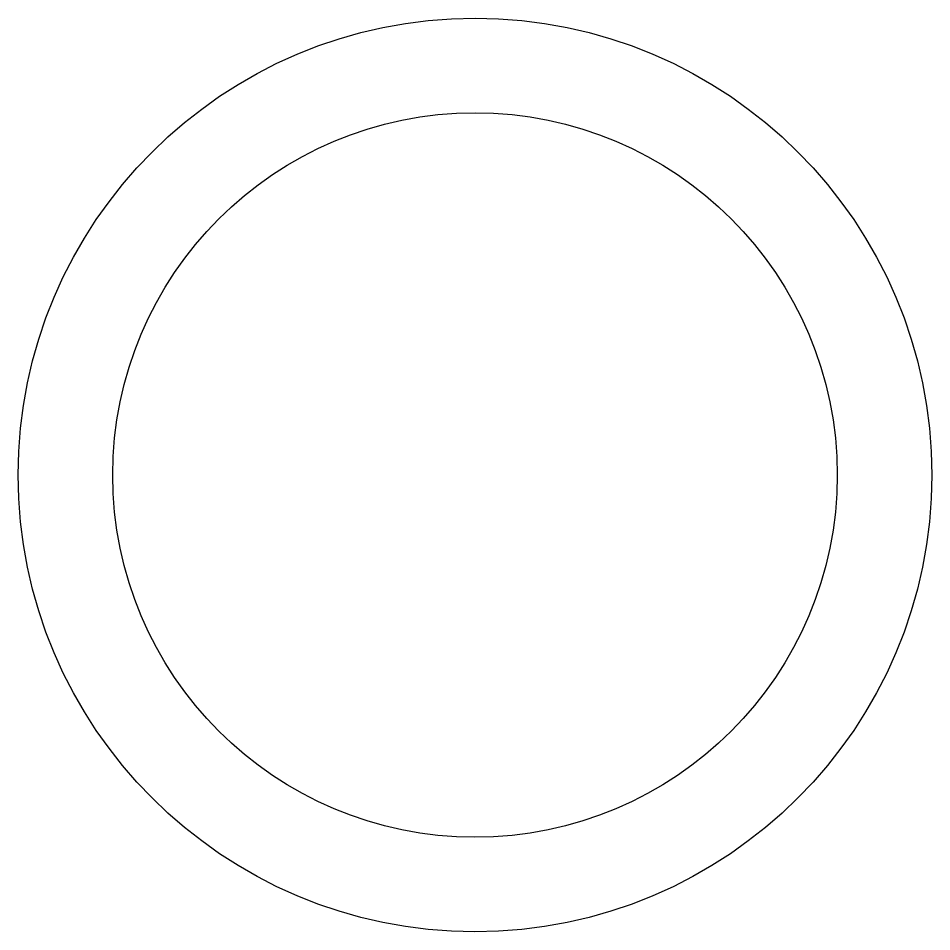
# Model space of a CAD drawing. Header units: millimetres. Extents: x -72 to 72, y -72 to 72.
import ezdxf

# ---------------------------------------------------------------- set-up
doc = ezdxf.new("R2010")
doc.units = ezdxf.units.MM
doc.layers.add('Sketch', color=7, linetype='CONTINUOUS')

msp = doc.modelspace()

# ---------------------------------------------------------------- linework, layer by layer
at = {"layer": 'Sketch'}
for radius in [72.5, 57.5]:
    msp.add_circle((0, 0), radius, dxfattribs=at)

doc.saveas('drawing.dxf')
